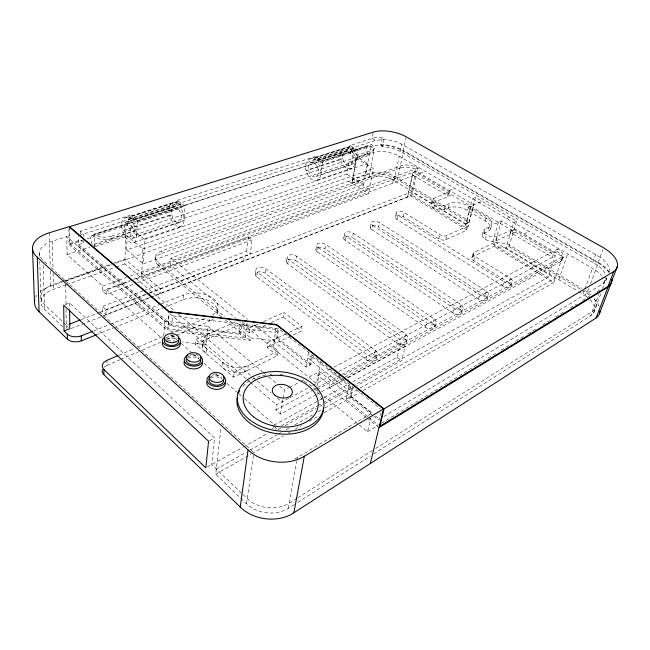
<?xml version="1.0" encoding="UTF-8"?>
<svg xmlns="http://www.w3.org/2000/svg" width="650" height="650" viewBox="0 0 650 650"><rect width="100%" height="100%" fill="white"/><g stroke="black" fill="none" stroke-linecap="round" stroke-linejoin="round"><path stroke-width="0.49" stroke-dasharray="3.25 2.44" d="M372.767 415.439L349.814 397.15L351.78 387.904L311.358 356.037L309.741 365.211L276.486 338.707L277.826 329.607L241.743 325.268L240.646 334.425L170.934 326.105L77.155 245.066L83.866 242.873L83.866 240.882M83.866 236.909L83.866 233.927L80.502 231.075L129.586 215.491L137.272 221.569L136.711 236.438L184.064 220.504L185.079 206.058L177.352 200.33L175.476 206.814L127.961 222.137L129.586 215.491M94.299 246.984L94.396 234L127.497 223.291L134.282 228.727L134.201 231.197L144.528 239.493L143.471 263.876L363.537 184.47L367.559 163.41L357.297 157.243L357.687 155.114L371.613 150.524A9.449 4.192 10.6 0 0 371.296 144.479L350.919 151.068L350.618 152.766L352.357 154.505A5.281 3.583 72.3 0 1 353.137 160.769A5.281 3.583 72.3 0 1 348.961 162.053L346.808 174.119L126.677 249.99L127.108 236.039A6.443 3.161 70.1 0 0 130.804 234.943A6.443 3.161 70.1 0 0 129.269 227.484L127.441 225.274L127.497 223.291M348.863 148.541L314.267 159.616L312.739 158.949A11.188 7.247 71.8 0 0 306.004 170.422A11.188 7.247 71.8 0 0 317.614 179.896A11.188 7.247 71.8 0 0 318.386 163.548L318.687 158.657M143.024 290.883L102.505 306.402L102.432 311.374L106.007 314.624L150.199 297.367M132.827 284.546L106.34 294.466L102.716 291.241L102.789 286.114L67.039 254.548L66.828 236.543L52.374 241.15A25.992 13.999 -0.3 0 0 43.087 260.366L48.197 265.029M106.007 314.624L106.088 309.644L102.505 306.402M106.34 294.466L106.429 289.331L129.821 280.67M104.016 367.25A10.351 6.654 -1.2 0 1 106.868 365.414L106.966 360.336M86.881 238.948L94.38 236.511A12.269 6.476 1.5 0 0 111.475 238.729L111.524 236.226L134.282 228.727M112.548 263.567L124.963 259.196L160.477 288.941L160.201 293.735L124.824 263.933L125.678 235.04L93.957 245.594M132.99 218.181L133.234 223.754A13.154 6.468 70.1 0 1 134.282 242.328A13.154 6.468 70.1 0 1 122.484 230.596A13.154 6.468 70.1 0 1 127.489 218.051L131.43 221.179L133.234 223.754L180.854 208.268L180.773 202.865M125.678 235.04L142.821 248.974L141.586 278.054L368.591 193.635L373.49 168.61L356.444 158.356L351.902 183.219L368.973 177.166A18.224 8.637 11.3 0 1 394.054 180.635L465.79 223.771L467.09 230.084L445.77 239.752A5.038 2.543 13.8 0 1 438.807 238.818L403.374 216.678A4.916 2.454 12.2 0 0 396.557 215.759A4.916 2.454 12.2 0 0 396.882 219.334L502.677 285.992A5.395 2.828 16.7 0 0 510.006 286.951A5.395 2.828 16.7 0 0 508.918 282.636L510.258 278.33L474.906 256.368A5.208 2.657 15.2 0 1 474.069 252.379L495.202 242.19L507.293 243.807L581.904 288.421M155.334 259.748L155.464 257.229M221.512 316.883L158.234 265.208L158.373 262.681A15.494 8.588 3.6 0 1 161.899 250.819L401.294 165.726A12.204 5.566 12 0 1 418.088 168.066L417.617 170.186L414.473 171.332L413.522 175.565L448.354 196.072L451.457 194.805M158.234 265.208A15.47 8.604 3.6 0 1 161.761 253.321L161.899 250.819M163.776 335.847L164.678 321.141L66.828 236.543M418.088 168.066L170.982 258.091L170.511 265.59L235.991 318.476M229.613 320.686L250.754 337.894L250.421 340.494L167.732 330.663L168.919 311.951M247.033 322.985L245.164 338.122L168.066 328.949L169.057 313.503M245.164 338.122L239.151 333.206L171.884 325.171L172.502 315.9L278.606 328.664L277.266 337.756L274.129 341.575L306.028 367.12L310.976 364.577L312.601 355.412L307.621 357.931L348.067 389.976L353.015 387.221L351.041 396.451L346.117 399.238L368.079 416.829M163.776 307.621L183.454 299.683L183.812 294.897A21.409 12.764 4.1 0 1 212.444 297.911A21.409 12.764 4.1 0 1 212.339 315.112M285.821 334.011L267.849 342.526L278.184 350.862L277.461 355.704L233.61 377.195L195.423 344.297L195.845 339.389L236.218 321.555M202.629 346.669L203.214 340.291M164.678 321.141L208.073 326.341L206.334 344.817L182.447 341.998M176.776 335.27L209.398 321.206L209.852 316.379M217.352 312.934L217.823 308.149M65.358 304.549L69.55 302.998L214.557 438.011L211.681 464.604L242.231 493.805M294.279 504.522L288.299 508.332A29.185 22.124 7.8 0 1 246.529 503.815L215.735 474.224L221.033 427.091M242.864 261.454L243.393 256.88M248.308 237.242L251.989 239.923L250.315 253.898L246.683 251.201L248.308 237.242L134.119 279.598M265.671 325.114L249.088 332.694L239.281 324.748L239.85 319.954M233.61 377.195L234.187 372.239L195.845 339.389M239.151 333.206L240.232 324.049L246.293 328.957L275.462 332.451L278.606 328.664M255.287 274.292L255.864 269.693M249.088 332.694L249.689 327.884L240.606 320.564M375.359 350.261L374.303 354.981A6.159 3.851 12.9 0 1 374.514 360.547A6.159 3.851 12.9 0 1 365.918 359.483L256.62 276.762L257.205 272.155A5.663 3.193 7.3 0 1 257.798 267.678A5.663 3.193 7.3 0 1 265.728 268.694L375.359 350.261A6.183 3.835 12.9 0 1 375.578 355.81A6.183 3.835 12.9 0 1 366.957 354.738L257.205 272.155M374.303 354.981L265.127 273.276L265.728 268.694M277.461 355.704L267.166 347.352L267.849 342.526M246.529 503.815L253.394 455.528M273.065 348.424L276.486 324.919M286.447 261.625L287.105 257.108M405.649 334.108L404.519 338.739A5.988 3.608 14 0 1 404.95 344.012A5.988 3.608 14 0 1 396.646 342.973L287.844 263.973L288.511 259.456A5.484 3.022 8.6 0 1 288.876 255.198A5.484 3.022 8.6 0 1 296.562 256.189L405.649 334.108A6.004 3.599 14 0 1 406.096 339.365A6.004 3.599 14 0 1 397.759 338.317L288.511 259.456M271.204 322.595L283.181 317.119L283.887 312.406L301.998 326.349L301.218 331.086L292.256 335.368M404.519 338.739L295.872 260.691L296.562 256.189M272.886 428.984L273.414 425.596M316.16 394.696L280.54 414.123L275.819 410.069L276.632 404.804L289.031 398.174M322.977 161.314L320.864 174.476L355.249 162.914L357.589 150.085L322.977 161.314L315.283 156.536L312.829 162.524L347.376 151.385L349.936 145.535L372.06 138.507A23.498 10.351 11.2 0 1 382.233 137.207L383.614 139.466L382.159 146.794A19.029 8.515 11.3 0 1 400.181 151.515L592.792 262.47A27.121 13.244 18.3 0 1 605.231 273.618M280.54 414.123L282.937 399.092M283.099 398.084L284.375 390.065L288.779 387.749M315.9 249.649L316.631 245.221M434.143 318.914L432.941 323.464A5.817 3.388 14.9 0 1 433.566 328.469A5.817 3.388 14.9 0 1 425.531 327.446L317.354 251.899L318.094 247.463A5.33 2.86 9.7 0 1 318.256 243.401A5.33 2.86 9.7 0 1 325.707 244.376L434.143 318.914A5.842 3.38 14.9 0 1 434.777 323.903A5.842 3.38 14.9 0 1 426.709 322.879L318.094 247.463M432.941 323.464L324.943 248.787L325.707 244.376M306.028 367.12L308.661 351.942M288.299 508.332L296.709 461.419M296.887 460.419L297.424 457.438L371.922 413.14L319.646 371.548L307.296 378.032M353.324 147.55L352.942 152.319A10.822 7.329 72.3 0 1 351.894 168.22A10.822 7.329 72.3 0 1 340.381 159.144L305.996 170.381L308.392 170.146L342.794 158.852L340.373 159.112A10.822 7.329 72.3 0 1 347.344 147.907L351.276 150.256L352.942 152.319L318.386 163.548M320.483 361.741L316.485 383.492L239.931 321.661M343.777 238.306L344.581 233.959M316.956 386.116L319.646 371.548M460.98 304.606L459.729 309.067A5.671 3.185 15.6 0 1 460.525 313.828A5.671 3.185 15.6 0 1 452.741 312.829L345.28 240.459L346.084 236.113A5.192 2.714 10.6 0 1 346.068 232.229A5.192 2.714 10.6 0 1 353.299 233.188L460.98 304.606A5.688 3.177 15.6 0 1 461.793 309.343A5.688 3.177 15.6 0 1 453.976 308.344L346.084 236.113M459.729 309.067L352.479 237.518L353.299 233.188M373.1 133.055L372.06 138.507L375.44 140.465L383.614 139.466A19.126 8.426 11.2 0 1 401.733 144.178L598.252 256.149M115.586 263.258L365.414 175.256L371.296 144.479M357.297 157.243L371.207 152.636L371.613 150.524M373.726 150.516L374.132 148.419M368.973 177.166L373.726 152.628A18.533 8.369 11.3 0 1 399.214 156.203L592.483 268.312A26.951 13.284 18.4 0 1 601.526 275.689M366.381 417.576L329.387 387.879L329.899 385.263L344.134 377.52M382.159 146.794L380.794 144.528L382.233 137.207M370.216 227.557L371.077 223.291M486.314 291.102L485.014 295.482A5.525 2.998 16.2 0 1 485.964 300.007A5.525 2.998 16.2 0 1 478.408 299.033L371.751 229.621L372.621 225.355A5.054 2.567 11.5 0 1 372.434 221.642A5.054 2.567 11.5 0 1 379.462 222.576L486.314 291.102A5.541 2.99 16.2 0 1 487.273 295.612A5.541 2.99 16.2 0 1 479.7 294.629L372.621 225.355M351.902 183.219L357.687 155.114L350.919 151.068M485.014 295.482L378.584 226.826L379.462 222.576M346.117 399.238L349.375 383.719M392.624 183.308L393.989 176.849M394.054 180.635L399.214 156.203M400.181 151.515L401.733 144.178M609.302 272.244A32.776 16.006 18.3 0 0 598.203 262.332L403.276 150.459L405.974 137.8M508.918 282.636L473.712 260.634A5.192 2.665 15.3 0 1 472.883 256.628L493.984 246.366L506.033 247.975L508.966 246.521L516.636 221.211L475.524 197.446L468.78 222.438L397.394 179.676L403.479 151.157A23.359 10.457 11.3 0 0 370.898 146.575A9.441 4.201 10.6 0 1 371.207 152.636M161.761 253.321L400.839 167.846L401.294 165.726M395.419 216.718L396.329 212.534M365.918 359.483L366.957 354.738M396.882 219.334L397.8 215.142A4.932 2.438 12.2 0 1 397.467 211.591A4.932 2.438 12.2 0 1 404.3 212.509L439.871 234.601A5.046 2.535 13.8 0 0 446.851 235.536L468.203 225.94L466.895 219.659L394.899 176.613A18.273 8.588 11.3 0 0 369.752 173.136L352.649 179.132L369.395 189.524L141.789 273.293M413.116 172.323L407.534 197.096L410.67 195.918L467.09 230.084L473.899 204.864L416.227 171.186L413.059 172.299L407.534 197.096L152.693 296.668M403.374 216.678L404.3 212.509M410.67 195.918L416.227 171.186M151.149 297.001L411.978 195.154L416.658 174.403L555.336 255.718L548.015 277.363L353.137 385.856M376.025 358.954L377.098 354.226M324.017 396.321L367.583 431.754L370.776 418.039M396.646 342.973L397.759 338.317M373.563 416.073L378.308 419.859L379.527 419.12L381.095 412.628M431.243 204.173L432.282 199.826M515.044 232.091L496.186 240.736A7.979 3.924 15.2 0 1 485.274 239.281A7.979 3.924 15.2 0 1 483.868 233.334L487.793 231.506A14.349 6.963 14.6 0 0 485.274 221L467.569 210.543A14.129 6.801 13.9 0 0 448.313 207.911L444.324 209.592A7.629 3.656 13.2 0 1 433.769 208.162A7.629 3.656 13.2 0 1 432.9 202.727L433.948 198.388L449.434 191.782L414.473 171.332M352.909 381.672L397.077 357.273L400.587 342.769L405.218 346.117L401.635 360.636L356.623 385.783M433.745 208.146L434.801 203.783M406.339 342.517L407.485 337.87M432.9 202.727L447.168 196.918L448.24 192.627M444.324 209.592L445.413 205.237L449.41 203.572A14.17 6.768 13.9 0 1 468.723 206.213L486.501 216.653A14.389 6.931 14.6 0 1 489.052 227.102L487.793 231.506M449.434 191.782L448.354 196.072L447.168 196.918M438.807 238.818L439.871 234.601M448.313 207.911L449.41 203.572M445.77 239.752L446.851 235.536M425.531 327.446L426.709 322.879M434.85 327.056L436.061 322.498M467.569 210.543L468.723 206.213M470.844 206.172L465.173 227.305L411.978 195.154M452.741 312.829L453.976 308.344M471.843 257.717L473.029 253.467M472.883 256.628L474.069 252.379M473.712 260.634L474.906 256.368M485.274 221L486.501 216.653M482.308 234.934L483.551 230.514M483.868 233.334L485.111 228.922L489.052 227.102M461.703 312.488L462.971 308.011M485.241 239.265L486.509 234.829M490.587 228.621L491.839 224.242M498.396 222.324L492.204 243.636L548.015 277.363M478.408 299.033L479.7 294.629M501.418 220.935L493.984 246.366L553.743 282.555L562.632 256.693L501.418 220.935L495.349 223.73L467.764 207.496L482.202 201.305M496.186 240.736L497.486 236.307L513.346 229.174L553.865 252.874L556.831 251.306L557.578 249.088L334.051 367.152M487.053 298.74L488.361 294.352M510.104 234.041L511.42 229.661M513.346 229.174L512.021 233.545L552.378 257.303L553.865 252.874M502.677 285.992L504.002 281.669L397.8 215.142M511.006 285.748L512.354 281.434M532.602 267.881L534.796 261.121M348.051 377.691L560.43 261.763L561.202 259.521A13.788 6.687 17.2 0 0 557.578 249.088M562.437 259.707L563.209 257.481M558.781 279.695L567.71 253.947M592.792 262.47L595.652 254.67A27.276 13.13 18.2 0 1 608.684 272.951M587.299 297.253A26.439 13.642 18.9 0 0 582.936 294.223L584.504 289.973M584.854 289.031L592.483 268.312M598.203 262.332L602.924 249.616M589.891 295.271A32.004 16.518 18.9 0 0 586.999 293.28L588.754 288.551M590.509 283.822L598.227 263.014L403.479 151.157M373.726 453.911L590.704 315.689L598.967 293.93M383.866 416.496L603.233 283.668L605.581 277.485M593.515 312.967L601.437 292.199M605.67 280.865L606.678 278.233M297.692 502.344L370.305 456.089M296.928 498.306L289.217 503.181A29.315 22.084 7.9 0 1 247.268 498.623L242.954 494.496M297.781 497.762L372.279 450.621M375.708 448.451L592.345 311.366A26.52 13.585 18.8 0 0 593.328 297.44M367.583 431.754L377.983 425.401M381.444 423.28L484.583 360.279M488.044 358.166L497.583 352.341M501.044 350.22L511.444 343.866M515.783 341.226L524.444 335.928M527.914 333.808L536.583 328.518M542.644 324.813L549.583 320.58M555.644 316.867L563.444 312.106M570.383 307.873L576.444 304.168M582.514 300.463L589.444 296.221M597.244 291.46L600.714 289.339A26.951 13.284 18.4 0 0 602.68 277.266M215.735 474.224L251.038 454.212M251.924 453.708L283.692 435.695M288.104 433.192L289.868 432.185M295.165 429.187L301.34 425.685M309.286 421.176L318.996 415.675M324.285 412.669L359.588 392.649M363.123 390.65L553.743 282.555M216.32 469.048L246.35 452.148M249.876 450.157L277.257 434.753M278.135 434.249L281.669 432.266M286.081 429.78L288.722 428.293M294.905 424.816L312.553 414.887M317.842 411.905L321.376 409.914M324.902 407.932L356.671 390.049M360.197 388.066L555.197 278.306L495.202 242.19M280.711 428.179L278.07 429.658L274.081 426.173M285.131 425.718L316.022 408.46M319.548 406.486L323.96 404.024M324.846 403.528L353.088 387.749M207.488 466.944L242.596 447.395M243.482 446.907L268.206 433.136M275.234 429.227L276.973 428.261M281.385 425.799L316.818 406.071M317.704 405.584L322.132 403.114M323.017 402.626L352.251 386.352M274.292 425.108L318.459 400.709M319.345 400.221L349.375 383.63M329.387 387.879L343.606 380.12M345.02 377.041L561.202 259.521M317.054 394.209L320.613 392.267M321.506 391.779L343.769 379.632M347.327 377.691L405.218 346.117M275.819 410.069L313.251 389.878M314.137 389.399L316.818 387.961M317.704 387.473L340.876 374.977M341.77 374.498L400.587 342.769M317.127 389.512L340.34 376.959M343.915 375.026L562.632 256.693M209.414 440.765L214.557 438.011M289.916 397.702L307.629 388.229M312.942 385.385L335.238 373.457M338.812 371.548L555.336 255.718M330.468 369.046L317.923 375.676L329.899 385.263M289.664 387.286L300.243 381.737M301.129 381.274L303.769 379.884M523.827 234.024L529.003 231.489M234.187 372.239L278.184 350.862M267.166 347.352L291.363 335.79M289.421 332.304L301.998 326.349M516.636 221.211L513.679 222.601L506.033 247.975L577.761 291.111M506.651 218.522L509.616 217.157M249.689 327.884L258.009 324.123M263.551 321.612L283.887 312.406M195.423 344.297L239.281 324.748M468.78 222.438L465.79 223.771L472.501 198.713L475.524 197.446M106.868 365.414L119.917 359.783M120.851 359.385L138.564 351.748M142.293 350.139L160.932 342.103M166.522 339.69L175.841 335.668M118.966 355.209L134.664 348.498M138.361 346.921L162.37 336.668M170.69 333.117L207.058 317.574M96.297 334.848L113.165 328.039M114.099 327.657L162.833 307.994M449.304 190.499L454.642 188.354M93.421 331.004L109.281 324.667M110.216 324.301L159.616 304.558M160.55 304.192L183.812 294.897M71.037 328.559L151.759 297.034M106.088 309.644L148.509 293.248M149.451 292.882L250.315 253.898M63.351 322.562L66.276 325.366L68.128 324.642M81.112 319.621L98.727 312.812M99.653 312.455L148.306 293.646M149.24 293.28L411.58 191.856L468.203 225.94M143.967 290.526L246.683 251.201M137.556 282.783L251.989 239.923M133.396 279.346L416.658 174.403M419.778 173.249L425.165 171.259M102.716 291.241L130.309 281.011M102.789 286.114L126.579 277.387M130.39 275.99L413.059 172.299M62.709 326.885L44.525 309.343A25.09 14.487 -1.4 0 1 53.438 289.323L65.812 284.928M66.763 284.586L115.302 267.321M116.253 266.979L124.824 263.933M61.929 281.385L53.333 284.408A25.179 14.446 -1.3 0 0 44.379 304.346L62.627 321.864M62.879 281.052L111.589 263.908M64.017 281.426L47.166 287.495A31.549 18.224 -1.4 0 0 39.975 291.947M64.976 281.084L111.767 264.599M57.671 273.691L65.691 281.019L103.041 267.857M142.821 248.974L373.49 168.61M134.192 242.385L181.293 226.338M317.525 179.944L351.804 168.269M144.528 239.493L367.559 163.41M132.502 238.363L179.668 222.471M316.095 176.516L350.431 164.954M129.764 236.592L351.804 162.281M67.039 254.548L90.114 246.87M95.233 246.667L127.108 236.039M348.961 162.053L369.233 155.293L367.518 153.603A5.176 3.599 72.6 0 1 369.021 145.689L370.979 146.153L350.618 152.766M367.518 153.603L92.479 244.701A6.614 3.055 69.9 0 1 92.544 235.211L369.021 145.689M111.475 238.729L134.201 231.197M356.444 158.356L373.726 152.628M68.924 228.686L69.087 244.741L83.135 240.167M91.78 235.446L368.127 145.974M69.591 226.728L69.753 243.498L80.527 240.004L83.866 242.873M137.272 221.569L185.079 206.058M127.441 225.274L94.38 236.007L92.544 235.211M125.726 222.259L174.289 206.627L175.557 206.83A8.434 4.485 70.5 0 1 181.358 219.676A8.434 4.485 70.5 0 1 173.192 218.408A8.434 4.485 70.5 0 1 174.289 206.627M310.383 162.801L346.133 151.296L347.457 151.385A7.215 4.883 72.3 0 1 352.454 162.37A7.215 4.883 72.3 0 1 343.915 161.785A7.215 4.883 72.3 0 1 346.133 151.296M128.976 218.936L176.621 203.686L175.118 202.857A12.651 6.727 70.5 0 0 169.585 215.15L122.476 230.547L124.67 230.466L171.836 214.979L169.569 215.109A12.651 6.727 70.5 0 0 181.382 226.289A12.651 6.727 70.5 0 0 180.854 208.268M79.373 235.373L375.44 140.465M125.637 217.709L173.217 202.564M310.765 158.787L345.361 147.778M177.352 200.33L315.283 156.536M250.754 337.894L274.194 340.681L252.923 323.659M167.521 340.234L175.484 341.177M349.936 145.535L357.589 150.085M508.966 246.521L580.929 289.64M581.799 290.16L586.999 293.28M578.622 291.631L582.936 294.223M346.808 174.119L363.537 184.47M348.611 181.171L368.591 193.635M397.077 357.273L401.635 360.636M283.181 317.119L301.218 331.086M280.191 329.908L365.446 397.004M366.218 397.613L380.209 408.623M277.266 337.756L310.976 364.577M351.041 396.451L372.409 413.457M375.57 415.976L379.527 419.12M170.982 258.091L247.406 319.248M368.867 417.462L378.276 425.003M367.169 418.21L378.186 427.058M316.241 390L317.793 391.267M158.373 262.681L224.916 316.859M225.42 320.076L250.421 340.494M126.677 249.99L143.471 263.876M208.073 326.341L262.576 371.857M263.348 372.507L265.688 374.457M268.799 377.065L276.591 383.565M279.703 386.165L284.375 390.065M136.029 278.363L174.631 311.066M178.49 314.332L252.606 377.114M253.378 377.772L256.466 380.388M257.238 381.038L271.139 392.811M277.314 398.044L281.946 401.968M170.089 313.885L246.504 379.096M247.276 379.754L249.592 381.737M250.364 382.395L276.632 404.804M171.884 325.171L78.504 244.627L78.471 235.658M69.753 243.498L168.066 328.949M69.087 244.741L167.732 330.663M135.078 303.274L143.804 310.879M171.275 334.839L176.605 339.487M181.171 343.468L192.595 353.429M193.351 354.088L199.444 359.401M204.011 363.382L213.143 371.353M216.19 374.002L221.52 378.649M226.842 383.297L238.266 393.258M239.021 393.916L243.588 397.906M244.351 398.564L274.796 425.116M106.429 289.331L162.037 338.439M253.086 451.856L65.691 281.019M51.114 267.694L56.94 273.024M66.064 309.238L66.276 325.366L68.404 327.397M599.227 306.394L596.651 301.844A32.004 16.518 18.9 0 0 592.483 297.383M39.504 253.297L39.593 256.287M39.756 261.267L41.039 302.079M43.233 265.363L44.525 309.343M49.359 232.765L50.188 267.004M50.286 271.026L50.651 286.13M52.374 241.15L52.999 269.319M53.089 273.341L53.438 289.323M66.276 325.366L66.349 330.387M65.731 284.042L66.007 305.207M69.55 302.998L69.607 308.937M80.502 231.075L80.511 234.057M287.844 263.973A5.468 3.031 8.5 0 1 288.218 259.699A5.468 3.031 8.5 0 1 295.872 260.691M35.587 297.513A31.549 18.224 -1.4 0 1 36.961 295.189M242.873 386.295A43.493 29.591 8.3 0 1 265.265 375.148M270.043 374.522A43.493 29.591 8.3 0 1 271.968 374.384M279.866 374.457A43.493 29.591 8.3 0 1 282.823 374.741M304.257 381.396A43.493 29.591 8.3 0 1 321.88 399.588M598.227 263.014A32.736 16.006 18.4 0 1 609.318 272.919M365.414 175.256A22.912 10.855 11.3 0 1 397.394 179.676M166.636 338.748A9.059 5.688 2.4 0 1 176.938 339.43M187.647 358.077A9.206 5.947 3.3 0 1 198.778 358.467M210.218 377.942A9.368 6.224 4.4 0 1 221.536 378.308M497.486 236.307A8.003 3.9 15.2 0 1 486.533 234.845A8.003 3.9 15.2 0 1 485.111 228.922M445.413 205.237A7.654 3.64 13.2 0 1 434.826 203.799A7.654 3.64 13.2 0 1 433.948 198.388M400.839 167.846A12.188 5.582 12 0 1 417.617 170.186M556.831 251.306A13.764 6.703 17.2 0 1 560.43 261.763M183.454 299.683A21.336 12.805 4.1 0 1 209.105 300.934A21.336 12.805 4.1 0 1 216.011 316.127M213.306 318.947A21.336 12.805 4.1 0 1 209.398 321.206M317.354 251.899A5.314 2.876 9.7 0 1 317.517 247.821A5.314 2.876 9.7 0 1 324.943 248.787M256.62 276.762A5.639 3.209 7.2 0 1 257.221 272.269A5.639 3.209 7.2 0 1 265.127 273.276M297.424 457.438A30.461 21.702 8.2 0 1 292.581 459.721M590.005 299.715A26.439 13.642 18.9 0 1 590.704 315.689M585.276 290.444A26.52 13.585 18.8 0 1 590.939 294.799M345.28 240.459A5.176 2.722 10.6 0 1 345.264 236.568A5.176 2.722 10.6 0 1 352.479 237.518M371.751 229.621A5.038 2.584 11.5 0 1 371.572 225.891A5.038 2.584 11.5 0 1 378.584 226.826M510.258 278.33A5.411 2.819 16.6 0 1 511.355 282.636A5.411 2.819 16.6 0 1 504.002 281.669M111.524 236.226A12.285 6.459 1.6 0 1 94.396 234M165.847 337.943A7.264 4.542 2.4 0 1 177.32 338.398M187.614 357.086A7.386 4.753 3.3 0 1 199.274 357.508M210.291 377.033A7.508 4.973 4.4 0 1 222.137 377.414M170.511 335.294A9.084 5.679 2.4 0 1 175.118 335.855M189.954 354.599A9.23 5.939 3.3 0 1 198.372 355.379M213.346 374.254A9.384 6.216 4.4 0 1 218.944 374.441M380.794 144.528A23.384 10.457 11.3 0 1 403.276 150.459M606.344 277.436A27.121 13.244 18.3 0 1 603.233 283.668M206.895 348.855L206.424 353.779A17.818 11.277 4.9 0 1 209.454 338.049L209.926 333.174A17.883 11.245 5 0 0 206.895 348.855M222.592 362.302L222.056 367.242A18.029 11.627 5.7 0 0 247.65 370.313L248.276 365.389A18.094 11.586 5.8 0 1 222.592 362.302M180.692 204.076L132.941 219.432L129.545 216.743L177.271 201.541L180.692 204.076M353.137 148.623L318.516 159.754L315.104 157.641L349.749 146.607L353.137 148.623M180.627 204.49L132.893 219.863L129.537 217.197L177.247 201.979L180.627 204.49M353.023 148.996L318.411 160.136L315.047 158.039L349.676 146.998L353.023 148.996M312.91 162.532L311.594 162.419A7.459 4.834 71.8 0 0 309.571 173.176A7.459 4.834 71.8 0 0 318.077 173.883A7.459 4.834 71.8 0 0 312.91 162.532M128.034 222.154L126.799 221.918A8.775 4.314 70.1 0 0 126.092 234.024A8.775 4.314 70.1 0 0 134.054 235.519A8.775 4.314 70.1 0 0 128.034 222.154"/><path stroke-width="0.97" d="M600.023 310.781A32.004 16.518 18.9 0 1 596.091 317.964L293.873 512.793A36.709 27.836 7.8 0 1 240.224 507.008L103.87 374.619L103.951 369.517A10.392 6.63 -1.1 0 1 106.966 360.336L118.04 355.599M240.224 507.008L248.048 449.914L37.261 257.213A32.809 17.534 -0.2 0 1 49.359 232.765L68.9 226.688L168.919 311.951L276.486 324.919L383.508 408.956L370.321 463.515M293.873 512.793L304.322 456.267L383.508 408.956M384.061 408.85L276.616 324.529L169.179 311.569L69.591 226.728L373.271 132.145A23.603 10.254 11.2 0 1 406.177 136.825L603.59 247.796A33.126 15.746 18.1 0 1 613.657 271.594L384.061 408.85L379.844 426.254L607.945 286.431A32.776 16.006 18.3 0 0 611.829 279.476M607.945 286.431L613.657 271.594M596.091 317.964L607.961 287.113A32.736 16.006 18.4 0 0 611.837 280.158M611.569 281.458L617.256 266.711M599.731 312.821L611.577 282.141M378.974 427.692L607.961 287.113M34.751 299.926A31.549 18.224 -1.4 0 0 39.081 311.716L67.405 339.219A10.294 6.248 -2 0 0 81.299 340.892L96.297 334.848M103.951 369.517L205.806 467.878L208.561 441.22L63.684 305.167L64.066 331.004L67.34 334.165A10.335 6.232 -1.8 0 0 81.291 335.855L92.487 331.378M64.066 331.004L69.818 328.754L69.623 309.928M69.054 324.285L80.178 319.987M32.5 248.154L34.483 302.38M37.261 257.213L39.081 311.716M67.34 334.165L67.405 339.219M81.291 335.855L81.299 340.892M304.322 456.267A38.496 27.243 8.3 0 1 248.048 449.914M323.424 408.176A43.493 29.591 8.3 0 1 277.704 433.769A43.493 29.591 8.3 0 1 237.136 398.052M238.387 393.356A43.493 29.591 8.3 0 1 239.663 390.691M103.87 374.619A10.351 6.654 -1.2 0 1 102.432 369.639M180.294 343.298A9.059 5.688 2.4 0 1 171.104 349.424A9.059 5.688 2.4 0 1 162.354 342.607M202.304 362.505A9.206 5.947 3.3 0 1 193.164 368.964A9.206 5.947 3.3 0 1 184.08 361.871M225.233 382.517A9.368 6.224 4.4 0 1 216.158 389.334A9.368 6.224 4.4 0 1 206.708 381.94M178.701 340.616A7.264 4.542 2.4 0 1 170.389 345.418A7.264 4.542 2.4 0 1 164.856 338.926M200.736 359.816A7.386 4.753 3.3 0 1 193.416 364.967A7.386 4.753 3.3 0 1 186.127 359.304M223.706 379.827A7.508 4.973 4.4 0 1 215.443 385.19A7.508 4.973 4.4 0 1 209.332 378.121M178.766 337.773A9.084 5.679 2.4 0 1 177.482 345.386A9.084 5.679 2.4 0 1 165.197 344.898A9.084 5.679 2.4 0 1 164.442 337.204M200.72 356.842A9.23 5.939 3.3 0 1 199.03 365.137A9.23 5.939 3.3 0 1 186.087 363.577A9.23 5.939 3.3 0 1 187.874 355.29M223.592 376.707A9.384 6.216 4.4 0 1 222.747 385.084A9.384 6.216 4.4 0 1 210.056 384.678A9.384 6.216 4.4 0 1 208.796 376.236M249.413 419.632A43.591 29.551 8.3 0 0 322.27 412.953A43.591 29.551 8.3 0 0 270.189 371.8A43.591 29.551 8.3 0 0 249.413 419.632M253.541 416.804A37.733 25.569 8.3 0 0 316.68 411.255A37.733 25.569 8.3 0 0 271.838 375.497A37.733 25.569 8.3 0 0 253.541 416.804M274.877 395.192A10.132 6.784 8.4 0 0 291.923 394.038A10.132 6.784 8.4 0 0 280.166 384.361A10.132 6.784 8.4 0 0 274.877 395.192M167.164 341.616A7.28 4.534 2.5 0 0 178.872 339.024A7.28 4.534 2.5 0 0 168.992 333.889A7.28 4.534 2.5 0 0 167.164 341.616M189.199 361.034A7.402 4.745 3.4 0 0 201.004 358.264A7.402 4.745 3.4 0 0 190.808 352.934A7.402 4.745 3.4 0 0 189.199 361.034M212.16 381.29A7.524 4.964 4.4 0 0 224.055 378.316A7.524 4.964 4.4 0 0 213.541 372.783A7.524 4.964 4.4 0 0 212.16 381.29"/></g></svg>
